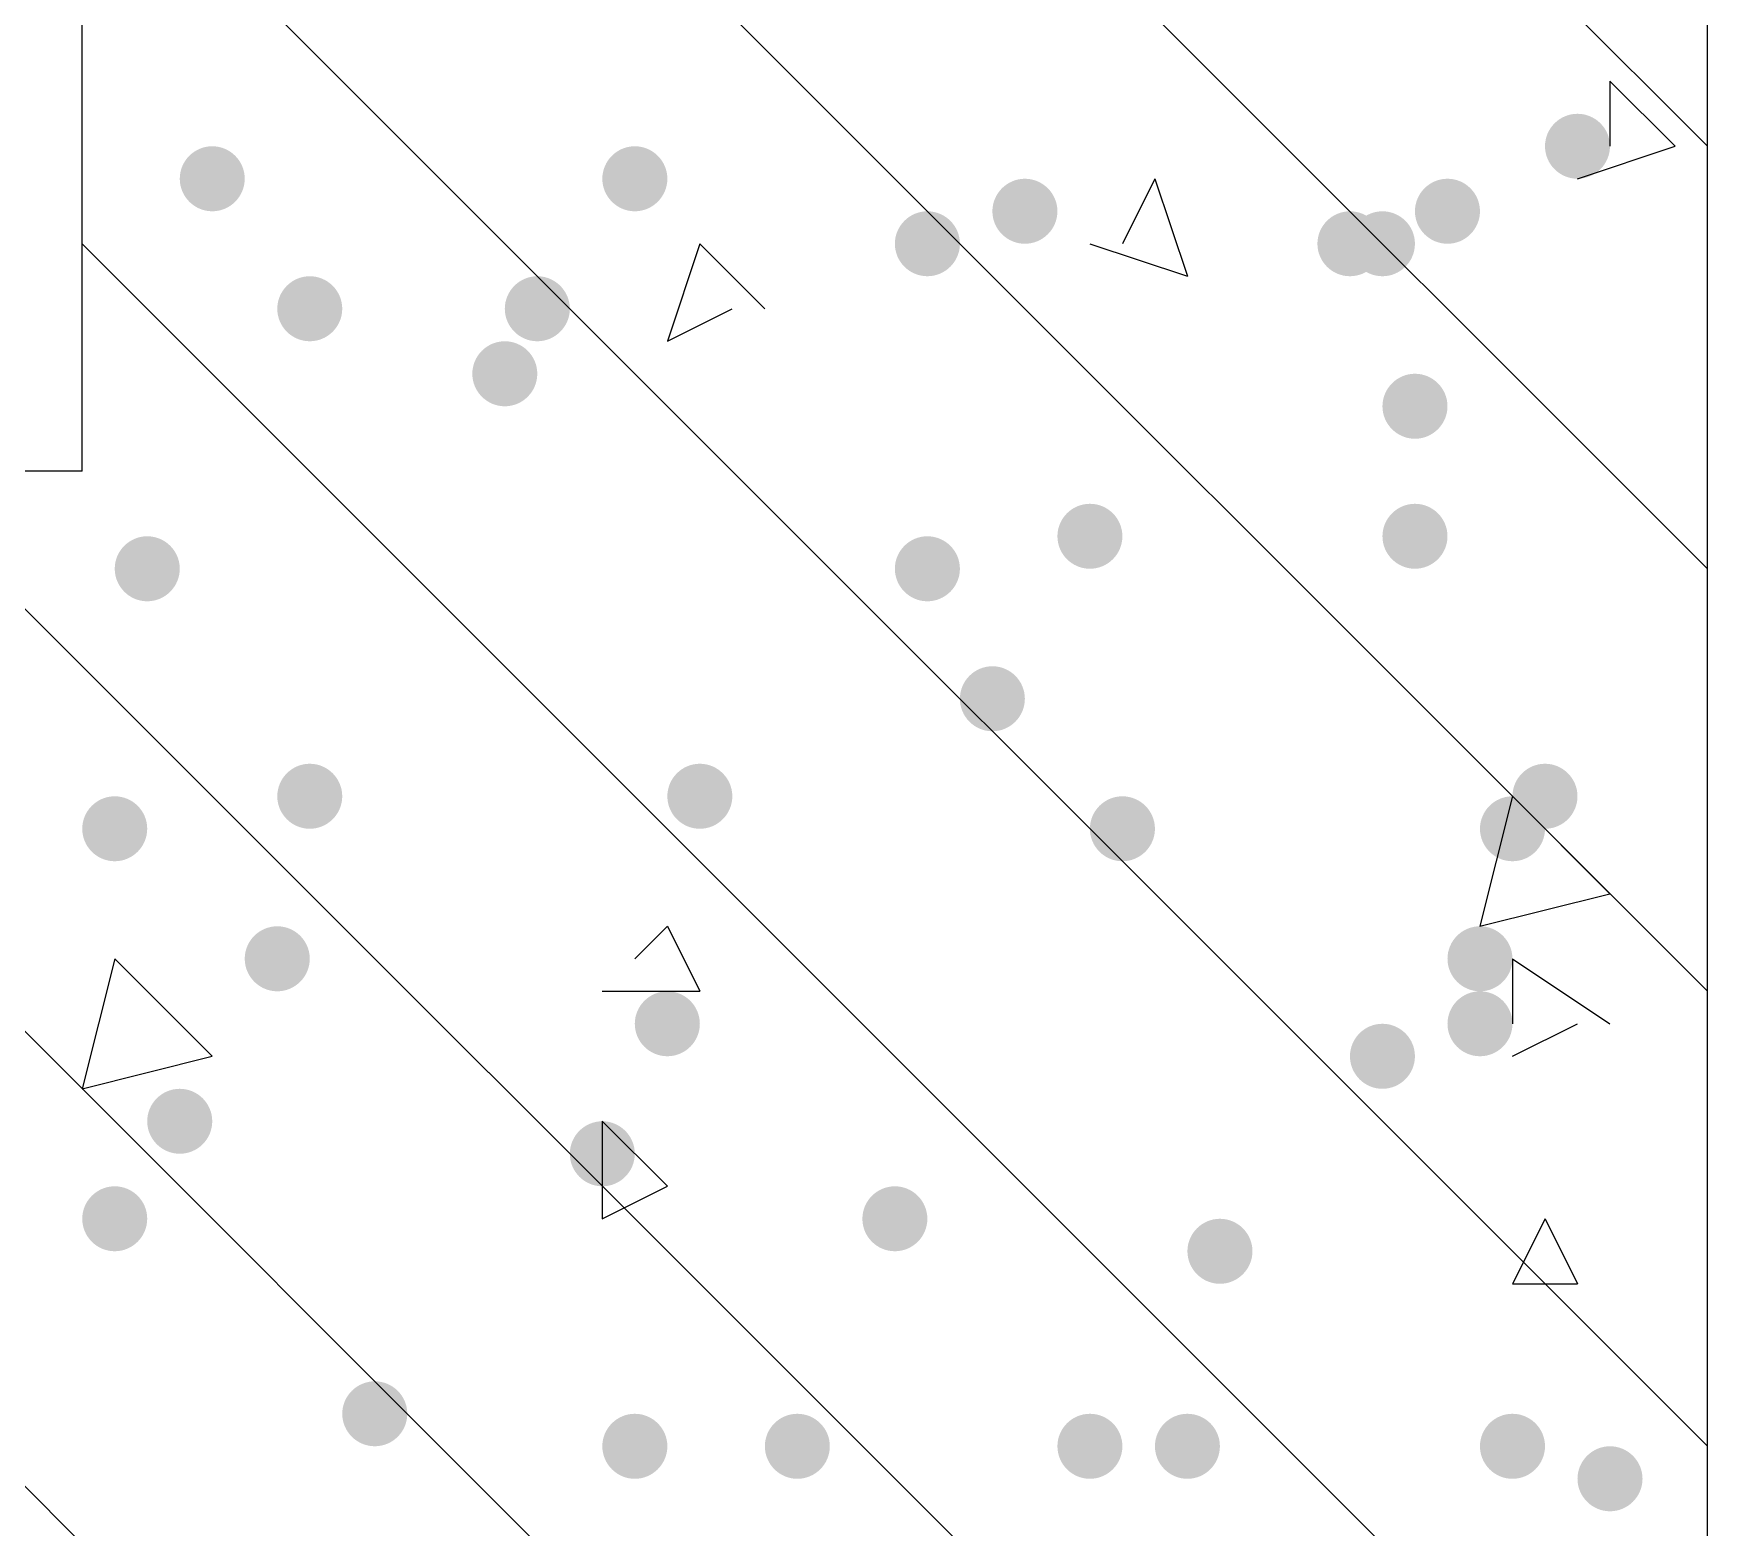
# Model space of a CAD drawing. Header units: inches. Extents: x 11 to 286, y 6 to 196.
# Drawn here: x 161.706 to 163.886, y 110.61 to 112.556 of the extents above; entities that cross this region are included whole.
import ezdxf

# ---------------------------------------------------------------- set-up
doc = ezdxf.new("R2010")
doc.units = ezdxf.units.IN
doc.header["$MEASUREMENT"] = 0
doc.layers.add('PDF_几何图形', color=7, linetype='Continuous')
doc.layers.add('PDF_实体填充', color=7, linetype='Continuous', true_color=0xffffff)

msp = doc.modelspace()

# ---------------------------------------------------------------- hatches: boundary and pattern name
at = {"layer": 'PDF_实体填充', "transparency": 33554559}
h = msp.add_hatch(color=7, dxfattribs=at)
edge = h.paths.add_edge_path(flags=0)
edge.add_spline(control_points=[(163.7594, 112.4091), (163.7594, 112.3858), (163.7404, 112.3668), (163.7171, 112.3668)], knot_values=[0, 0, 0, 0, 1, 1, 1, 1], degree=3, periodic=0)
edge.add_spline(control_points=[(163.7171, 112.3668), (163.6938, 112.3668), (163.6748, 112.3858), (163.6748, 112.4091)], knot_values=[0, 0, 0, 0, 1, 1, 1, 1], degree=3, periodic=0)
edge.add_line((163.6748, 112.4091), (163.6748, 112.4091))
edge.add_spline(control_points=[(163.6748, 112.4091), (163.6748, 112.4324), (163.6938, 112.4514), (163.7171, 112.4514)], knot_values=[0, 0, 0, 0, 1, 1, 1, 1], degree=3, periodic=0)
edge.add_spline(control_points=[(163.7171, 112.4514), (163.7404, 112.4514), (163.7594, 112.4324), (163.7594, 112.4091)], knot_values=[0, 0, 0, 0, 1, 1, 1, 1], degree=3, periodic=0)
edge.add_line((163.7594, 112.4091), (163.7594, 112.4091))
edge.add_line((163.7594, 112.4091), (163.7594, 112.4091))
h = msp.add_hatch(color=7, dxfattribs=at)
edge = h.paths.add_edge_path(flags=0)
edge.add_spline(control_points=[(161.9814, 112.3668), (161.9814, 112.3435), (161.9624, 112.3244), (161.9391, 112.3244)], knot_values=[0, 0, 0, 0, 1, 1, 1, 1], degree=3, periodic=0)
edge.add_spline(control_points=[(161.9391, 112.3244), (161.9158, 112.3244), (161.8968, 112.3435), (161.8968, 112.3668)], knot_values=[0, 0, 0, 0, 1, 1, 1, 1], degree=3, periodic=0)
edge.add_line((161.8968, 112.3668), (161.8968, 112.3668))
edge.add_spline(control_points=[(161.8968, 112.3668), (161.8968, 112.3901), (161.9158, 112.4091), (161.9391, 112.4091)], knot_values=[0, 0, 0, 0, 1, 1, 1, 1], degree=3, periodic=0)
edge.add_spline(control_points=[(161.9391, 112.4091), (161.9624, 112.4091), (161.9814, 112.3901), (161.9814, 112.3668)], knot_values=[0, 0, 0, 0, 1, 1, 1, 1], degree=3, periodic=0)
edge.add_line((161.9814, 112.3668), (161.9814, 112.3668))
edge.add_line((161.9814, 112.3668), (161.9814, 112.3668))
h = msp.add_hatch(color=7, dxfattribs=at)
edge = h.paths.add_edge_path(flags=0)
edge.add_spline(control_points=[(162.5318, 112.3668), (162.5318, 112.3435), (162.5127, 112.3244), (162.4894, 112.3244)], knot_values=[0, 0, 0, 0, 1, 1, 1, 1], degree=3, periodic=0)
edge.add_spline(control_points=[(162.4894, 112.3244), (162.4662, 112.3244), (162.4471, 112.3435), (162.4471, 112.3668)], knot_values=[0, 0, 0, 0, 1, 1, 1, 1], degree=3, periodic=0)
edge.add_line((162.4471, 112.3668), (162.4471, 112.3668))
edge.add_spline(control_points=[(162.4471, 112.3668), (162.4471, 112.3901), (162.4662, 112.4091), (162.4894, 112.4091)], knot_values=[0, 0, 0, 0, 1, 1, 1, 1], degree=3, periodic=0)
edge.add_spline(control_points=[(162.4894, 112.4091), (162.5127, 112.4091), (162.5318, 112.3901), (162.5318, 112.3668)], knot_values=[0, 0, 0, 0, 1, 1, 1, 1], degree=3, periodic=0)
edge.add_line((162.5318, 112.3668), (162.5318, 112.3668))
edge.add_line((162.5318, 112.3668), (162.5318, 112.3668))
h = msp.add_hatch(color=7, dxfattribs=at)
edge = h.paths.add_edge_path(flags=0)
edge.add_spline(control_points=[(163.0398, 112.3244), (163.0398, 112.3012), (163.0207, 112.2821), (162.9974, 112.2821)], knot_values=[0, 0, 0, 0, 1, 1, 1, 1], degree=3, periodic=0)
edge.add_spline(control_points=[(162.9974, 112.2821), (162.9742, 112.2821), (162.9551, 112.3012), (162.9551, 112.3244)], knot_values=[0, 0, 0, 0, 1, 1, 1, 1], degree=3, periodic=0)
edge.add_line((162.9551, 112.3244), (162.9551, 112.3244))
edge.add_spline(control_points=[(162.9551, 112.3244), (162.9551, 112.3477), (162.9742, 112.3668), (162.9974, 112.3668)], knot_values=[0, 0, 0, 0, 1, 1, 1, 1], degree=3, periodic=0)
edge.add_spline(control_points=[(162.9974, 112.3668), (163.0207, 112.3668), (163.0398, 112.3477), (163.0398, 112.3244)], knot_values=[0, 0, 0, 0, 1, 1, 1, 1], degree=3, periodic=0)
edge.add_line((163.0398, 112.3244), (163.0398, 112.3244))
edge.add_line((163.0398, 112.3244), (163.0398, 112.3244))
h = msp.add_hatch(color=7, dxfattribs=at)
edge = h.paths.add_edge_path(flags=0)
edge.add_spline(control_points=[(163.5901, 112.3244), (163.5901, 112.3012), (163.5711, 112.2821), (163.5478, 112.2821)], knot_values=[0, 0, 0, 0, 1, 1, 1, 1], degree=3, periodic=0)
edge.add_spline(control_points=[(163.5478, 112.2821), (163.5245, 112.2821), (163.5054, 112.3012), (163.5054, 112.3244)], knot_values=[0, 0, 0, 0, 1, 1, 1, 1], degree=3, periodic=0)
edge.add_line((163.5054, 112.3244), (163.5054, 112.3244))
edge.add_spline(control_points=[(163.5054, 112.3244), (163.5054, 112.3477), (163.5245, 112.3668), (163.5478, 112.3668)], knot_values=[0, 0, 0, 0, 1, 1, 1, 1], degree=3, periodic=0)
edge.add_spline(control_points=[(163.5478, 112.3668), (163.5711, 112.3668), (163.5901, 112.3477), (163.5901, 112.3244)], knot_values=[0, 0, 0, 0, 1, 1, 1, 1], degree=3, periodic=0)
edge.add_line((163.5901, 112.3244), (163.5901, 112.3244))
edge.add_line((163.5901, 112.3244), (163.5901, 112.3244))
h = msp.add_hatch(color=7, dxfattribs=at)
edge = h.paths.add_edge_path(flags=0)
edge.add_spline(control_points=[(162.9128, 112.2821), (162.9128, 112.2588), (162.8937, 112.2398), (162.8704, 112.2398)], knot_values=[0, 0, 0, 0, 1, 1, 1, 1], degree=3, periodic=0)
edge.add_spline(control_points=[(162.8704, 112.2398), (162.8472, 112.2398), (162.8281, 112.2588), (162.8281, 112.2821)], knot_values=[0, 0, 0, 0, 1, 1, 1, 1], degree=3, periodic=0)
edge.add_line((162.8281, 112.2821), (162.8281, 112.2821))
edge.add_spline(control_points=[(162.8281, 112.2821), (162.8281, 112.3054), (162.8472, 112.3244), (162.8704, 112.3244)], knot_values=[0, 0, 0, 0, 1, 1, 1, 1], degree=3, periodic=0)
edge.add_spline(control_points=[(162.8704, 112.3244), (162.8937, 112.3244), (162.9128, 112.3054), (162.9128, 112.2821)], knot_values=[0, 0, 0, 0, 1, 1, 1, 1], degree=3, periodic=0)
edge.add_line((162.9128, 112.2821), (162.9128, 112.2821))
edge.add_line((162.9128, 112.2821), (162.9128, 112.2821))
h = msp.add_hatch(color=7, dxfattribs=at)
edge = h.paths.add_edge_path(flags=0)
edge.add_spline(control_points=[(163.4631, 112.2821), (163.4631, 112.2588), (163.4441, 112.2398), (163.4208, 112.2398)], knot_values=[0, 0, 0, 0, 1, 1, 1, 1], degree=3, periodic=0)
edge.add_spline(control_points=[(163.4208, 112.2398), (163.3975, 112.2398), (163.3784, 112.2588), (163.3784, 112.2821)], knot_values=[0, 0, 0, 0, 1, 1, 1, 1], degree=3, periodic=0)
edge.add_line((163.3784, 112.2821), (163.3784, 112.2821))
edge.add_spline(control_points=[(163.3784, 112.2821), (163.3784, 112.3054), (163.3975, 112.3244), (163.4208, 112.3244)], knot_values=[0, 0, 0, 0, 1, 1, 1, 1], degree=3, periodic=0)
edge.add_spline(control_points=[(163.4208, 112.3244), (163.4441, 112.3244), (163.4631, 112.3054), (163.4631, 112.2821)], knot_values=[0, 0, 0, 0, 1, 1, 1, 1], degree=3, periodic=0)
edge.add_line((163.4631, 112.2821), (163.4631, 112.2821))
edge.add_line((163.4631, 112.2821), (163.4631, 112.2821))
h = msp.add_hatch(color=7, dxfattribs=at)
edge = h.paths.add_edge_path(flags=0)
edge.add_spline(control_points=[(163.5054, 112.2821), (163.5054, 112.2588), (163.4864, 112.2398), (163.4631, 112.2398)], knot_values=[0, 0, 0, 0, 1, 1, 1, 1], degree=3, periodic=0)
edge.add_spline(control_points=[(163.4631, 112.2398), (163.4398, 112.2398), (163.4208, 112.2588), (163.4208, 112.2821)], knot_values=[0, 0, 0, 0, 1, 1, 1, 1], degree=3, periodic=0)
edge.add_line((163.4208, 112.2821), (163.4208, 112.2821))
edge.add_spline(control_points=[(163.4208, 112.2821), (163.4208, 112.3054), (163.4398, 112.3244), (163.4631, 112.3244)], knot_values=[0, 0, 0, 0, 1, 1, 1, 1], degree=3, periodic=0)
edge.add_spline(control_points=[(163.4631, 112.3244), (163.4864, 112.3244), (163.5054, 112.3054), (163.5054, 112.2821)], knot_values=[0, 0, 0, 0, 1, 1, 1, 1], degree=3, periodic=0)
edge.add_line((163.5054, 112.2821), (163.5054, 112.2821))
edge.add_line((163.5054, 112.2821), (163.5054, 112.2821))
h = msp.add_hatch(color=7, dxfattribs=at)
edge = h.paths.add_edge_path(flags=0)
edge.add_spline(control_points=[(162.1084, 112.1974), (162.1084, 112.1742), (162.0894, 112.1551), (162.0661, 112.1551)], knot_values=[0, 0, 0, 0, 1, 1, 1, 1], degree=3, periodic=0)
edge.add_spline(control_points=[(162.0661, 112.1551), (162.0428, 112.1551), (162.0238, 112.1742), (162.0238, 112.1974)], knot_values=[0, 0, 0, 0, 1, 1, 1, 1], degree=3, periodic=0)
edge.add_line((162.0238, 112.1974), (162.0238, 112.1974))
edge.add_spline(control_points=[(162.0238, 112.1974), (162.0238, 112.2207), (162.0428, 112.2398), (162.0661, 112.2398)], knot_values=[0, 0, 0, 0, 1, 1, 1, 1], degree=3, periodic=0)
edge.add_spline(control_points=[(162.0661, 112.2398), (162.0894, 112.2398), (162.1084, 112.2207), (162.1084, 112.1974)], knot_values=[0, 0, 0, 0, 1, 1, 1, 1], degree=3, periodic=0)
edge.add_line((162.1084, 112.1974), (162.1084, 112.1974))
edge.add_line((162.1084, 112.1974), (162.1084, 112.1974))
h = msp.add_hatch(color=7, dxfattribs=at)
edge = h.paths.add_edge_path(flags=0)
edge.add_spline(control_points=[(162.4048, 112.1974), (162.4048, 112.1742), (162.3857, 112.1551), (162.3624, 112.1551)], knot_values=[0, 0, 0, 0, 1, 1, 1, 1], degree=3, periodic=0)
edge.add_spline(control_points=[(162.3624, 112.1551), (162.3392, 112.1551), (162.3201, 112.1742), (162.3201, 112.1974)], knot_values=[0, 0, 0, 0, 1, 1, 1, 1], degree=3, periodic=0)
edge.add_line((162.3201, 112.1974), (162.3201, 112.1974))
edge.add_spline(control_points=[(162.3201, 112.1974), (162.3201, 112.2207), (162.3392, 112.2398), (162.3624, 112.2398)], knot_values=[0, 0, 0, 0, 1, 1, 1, 1], degree=3, periodic=0)
edge.add_spline(control_points=[(162.3624, 112.2398), (162.3857, 112.2398), (162.4048, 112.2207), (162.4048, 112.1974)], knot_values=[0, 0, 0, 0, 1, 1, 1, 1], degree=3, periodic=0)
edge.add_line((162.4048, 112.1974), (162.4048, 112.1974))
edge.add_line((162.4048, 112.1974), (162.4048, 112.1974))
h = msp.add_hatch(color=7, dxfattribs=at)
edge = h.paths.add_edge_path(flags=0)
edge.add_spline(control_points=[(162.3624, 112.1128), (162.3624, 112.0895), (162.3434, 112.0704), (162.3201, 112.0704)], knot_values=[0, 0, 0, 0, 1, 1, 1, 1], degree=3, periodic=0)
edge.add_spline(control_points=[(162.3201, 112.0704), (162.2968, 112.0704), (162.2778, 112.0895), (162.2778, 112.1128)], knot_values=[0, 0, 0, 0, 1, 1, 1, 1], degree=3, periodic=0)
edge.add_line((162.2778, 112.1128), (162.2778, 112.1128))
edge.add_spline(control_points=[(162.2778, 112.1128), (162.2778, 112.1361), (162.2968, 112.1551), (162.3201, 112.1551)], knot_values=[0, 0, 0, 0, 1, 1, 1, 1], degree=3, periodic=0)
edge.add_spline(control_points=[(162.3201, 112.1551), (162.3434, 112.1551), (162.3624, 112.1361), (162.3624, 112.1128)], knot_values=[0, 0, 0, 0, 1, 1, 1, 1], degree=3, periodic=0)
edge.add_line((162.3624, 112.1128), (162.3624, 112.1128))
edge.add_line((162.3624, 112.1128), (162.3624, 112.1128))
h = msp.add_hatch(color=7, dxfattribs=at)
edge = h.paths.add_edge_path(flags=0)
edge.add_spline(control_points=[(163.5478, 112.0704), (163.5478, 112.0472), (163.5287, 112.0281), (163.5054, 112.0281)], knot_values=[0, 0, 0, 0, 1, 1, 1, 1], degree=3, periodic=0)
edge.add_spline(control_points=[(163.5054, 112.0281), (163.4822, 112.0281), (163.4631, 112.0472), (163.4631, 112.0704)], knot_values=[0, 0, 0, 0, 1, 1, 1, 1], degree=3, periodic=0)
edge.add_line((163.4631, 112.0704), (163.4631, 112.0704))
edge.add_spline(control_points=[(163.4631, 112.0704), (163.4631, 112.0937), (163.4822, 112.1128), (163.5054, 112.1128)], knot_values=[0, 0, 0, 0, 1, 1, 1, 1], degree=3, periodic=0)
edge.add_spline(control_points=[(163.5054, 112.1128), (163.5287, 112.1128), (163.5478, 112.0937), (163.5478, 112.0704)], knot_values=[0, 0, 0, 0, 1, 1, 1, 1], degree=3, periodic=0)
edge.add_line((163.5478, 112.0704), (163.5478, 112.0704))
edge.add_line((163.5478, 112.0704), (163.5478, 112.0704))
h = msp.add_hatch(color=7, dxfattribs=at)
edge = h.paths.add_edge_path(flags=0)
edge.add_spline(control_points=[(163.1244, 111.9011), (163.1244, 111.8778), (163.1054, 111.8588), (163.0821, 111.8588)], knot_values=[0, 0, 0, 0, 1, 1, 1, 1], degree=3, periodic=0)
edge.add_spline(control_points=[(163.0821, 111.8588), (163.0588, 111.8588), (163.0398, 111.8778), (163.0398, 111.9011)], knot_values=[0, 0, 0, 0, 1, 1, 1, 1], degree=3, periodic=0)
edge.add_line((163.0398, 111.9011), (163.0398, 111.9011))
edge.add_spline(control_points=[(163.0398, 111.9011), (163.0398, 111.9244), (163.0588, 111.9434), (163.0821, 111.9434)], knot_values=[0, 0, 0, 0, 1, 1, 1, 1], degree=3, periodic=0)
edge.add_spline(control_points=[(163.0821, 111.9434), (163.1054, 111.9434), (163.1244, 111.9244), (163.1244, 111.9011)], knot_values=[0, 0, 0, 0, 1, 1, 1, 1], degree=3, periodic=0)
edge.add_line((163.1244, 111.9011), (163.1244, 111.9011))
edge.add_line((163.1244, 111.9011), (163.1244, 111.9011))
h = msp.add_hatch(color=7, dxfattribs=at)
edge = h.paths.add_edge_path(flags=0)
edge.add_spline(control_points=[(163.5478, 111.9011), (163.5478, 111.8778), (163.5287, 111.8588), (163.5054, 111.8588)], knot_values=[0, 0, 0, 0, 1, 1, 1, 1], degree=3, periodic=0)
edge.add_spline(control_points=[(163.5054, 111.8588), (163.4822, 111.8588), (163.4631, 111.8778), (163.4631, 111.9011)], knot_values=[0, 0, 0, 0, 1, 1, 1, 1], degree=3, periodic=0)
edge.add_line((163.4631, 111.9011), (163.4631, 111.9011))
edge.add_spline(control_points=[(163.4631, 111.9011), (163.4631, 111.9244), (163.4822, 111.9434), (163.5054, 111.9434)], knot_values=[0, 0, 0, 0, 1, 1, 1, 1], degree=3, periodic=0)
edge.add_spline(control_points=[(163.5054, 111.9434), (163.5287, 111.9434), (163.5478, 111.9244), (163.5478, 111.9011)], knot_values=[0, 0, 0, 0, 1, 1, 1, 1], degree=3, periodic=0)
edge.add_line((163.5478, 111.9011), (163.5478, 111.9011))
edge.add_line((163.5478, 111.9011), (163.5478, 111.9011))
h = msp.add_hatch(color=7, dxfattribs=at)
edge = h.paths.add_edge_path(flags=0)
edge.add_spline(control_points=[(161.8968, 111.8588), (161.8968, 111.8355), (161.8777, 111.8164), (161.8544, 111.8164)], knot_values=[0, 0, 0, 0, 1, 1, 1, 1], degree=3, periodic=0)
edge.add_spline(control_points=[(161.8544, 111.8164), (161.8312, 111.8164), (161.8121, 111.8355), (161.8121, 111.8588)], knot_values=[0, 0, 0, 0, 1, 1, 1, 1], degree=3, periodic=0)
edge.add_line((161.8121, 111.8588), (161.8121, 111.8588))
edge.add_spline(control_points=[(161.8121, 111.8588), (161.8121, 111.8821), (161.8312, 111.9011), (161.8544, 111.9011)], knot_values=[0, 0, 0, 0, 1, 1, 1, 1], degree=3, periodic=0)
edge.add_spline(control_points=[(161.8544, 111.9011), (161.8777, 111.9011), (161.8968, 111.8821), (161.8968, 111.8588)], knot_values=[0, 0, 0, 0, 1, 1, 1, 1], degree=3, periodic=0)
edge.add_line((161.8968, 111.8588), (161.8968, 111.8588))
edge.add_line((161.8968, 111.8588), (161.8968, 111.8588))
h = msp.add_hatch(color=7, dxfattribs=at)
edge = h.paths.add_edge_path(flags=0)
edge.add_spline(control_points=[(162.9128, 111.8588), (162.9128, 111.8355), (162.8937, 111.8164), (162.8704, 111.8164)], knot_values=[0, 0, 0, 0, 1, 1, 1, 1], degree=3, periodic=0)
edge.add_spline(control_points=[(162.8704, 111.8164), (162.8472, 111.8164), (162.8281, 111.8355), (162.8281, 111.8588)], knot_values=[0, 0, 0, 0, 1, 1, 1, 1], degree=3, periodic=0)
edge.add_line((162.8281, 111.8588), (162.8281, 111.8588))
edge.add_spline(control_points=[(162.8281, 111.8588), (162.8281, 111.8821), (162.8472, 111.9011), (162.8704, 111.9011)], knot_values=[0, 0, 0, 0, 1, 1, 1, 1], degree=3, periodic=0)
edge.add_spline(control_points=[(162.8704, 111.9011), (162.8937, 111.9011), (162.9128, 111.8821), (162.9128, 111.8588)], knot_values=[0, 0, 0, 0, 1, 1, 1, 1], degree=3, periodic=0)
edge.add_line((162.9128, 111.8588), (162.9128, 111.8588))
edge.add_line((162.9128, 111.8588), (162.9128, 111.8588))
h = msp.add_hatch(color=7, dxfattribs=at)
edge = h.paths.add_edge_path(flags=0)
edge.add_spline(control_points=[(162.9974, 111.6894), (162.9974, 111.6662), (162.9784, 111.6471), (162.9551, 111.6471)], knot_values=[0, 0, 0, 0, 1, 1, 1, 1], degree=3, periodic=0)
edge.add_spline(control_points=[(162.9551, 111.6471), (162.9318, 111.6471), (162.9128, 111.6662), (162.9128, 111.6894)], knot_values=[0, 0, 0, 0, 1, 1, 1, 1], degree=3, periodic=0)
edge.add_line((162.9128, 111.6894), (162.9128, 111.6894))
edge.add_spline(control_points=[(162.9128, 111.6894), (162.9128, 111.7127), (162.9318, 111.7318), (162.9551, 111.7318)], knot_values=[0, 0, 0, 0, 1, 1, 1, 1], degree=3, periodic=0)
edge.add_spline(control_points=[(162.9551, 111.7318), (162.9784, 111.7318), (162.9974, 111.7127), (162.9974, 111.6894)], knot_values=[0, 0, 0, 0, 1, 1, 1, 1], degree=3, periodic=0)
edge.add_line((162.9974, 111.6894), (162.9974, 111.6894))
edge.add_line((162.9974, 111.6894), (162.9974, 111.6894))
h = msp.add_hatch(color=7, dxfattribs=at)
edge = h.paths.add_edge_path(flags=0)
edge.add_spline(control_points=[(162.1084, 111.5624), (162.1084, 111.5392), (162.0894, 111.5201), (162.0661, 111.5201)], knot_values=[0, 0, 0, 0, 1, 1, 1, 1], degree=3, periodic=0)
edge.add_spline(control_points=[(162.0661, 111.5201), (162.0428, 111.5201), (162.0238, 111.5392), (162.0238, 111.5624)], knot_values=[0, 0, 0, 0, 1, 1, 1, 1], degree=3, periodic=0)
edge.add_line((162.0238, 111.5624), (162.0238, 111.5624))
edge.add_spline(control_points=[(162.0238, 111.5624), (162.0238, 111.5857), (162.0428, 111.6048), (162.0661, 111.6048)], knot_values=[0, 0, 0, 0, 1, 1, 1, 1], degree=3, periodic=0)
edge.add_spline(control_points=[(162.0661, 111.6048), (162.0894, 111.6048), (162.1084, 111.5857), (162.1084, 111.5624)], knot_values=[0, 0, 0, 0, 1, 1, 1, 1], degree=3, periodic=0)
edge.add_line((162.1084, 111.5624), (162.1084, 111.5624))
edge.add_line((162.1084, 111.5624), (162.1084, 111.5624))
h = msp.add_hatch(color=7, dxfattribs=at)
edge = h.paths.add_edge_path(flags=0)
edge.add_spline(control_points=[(162.6164, 111.5624), (162.6164, 111.5392), (162.5974, 111.5201), (162.5741, 111.5201)], knot_values=[0, 0, 0, 0, 1, 1, 1, 1], degree=3, periodic=0)
edge.add_spline(control_points=[(162.5741, 111.5201), (162.5508, 111.5201), (162.5318, 111.5392), (162.5318, 111.5624)], knot_values=[0, 0, 0, 0, 1, 1, 1, 1], degree=3, periodic=0)
edge.add_line((162.5318, 111.5624), (162.5318, 111.5624))
edge.add_spline(control_points=[(162.5318, 111.5624), (162.5318, 111.5857), (162.5508, 111.6048), (162.5741, 111.6048)], knot_values=[0, 0, 0, 0, 1, 1, 1, 1], degree=3, periodic=0)
edge.add_spline(control_points=[(162.5741, 111.6048), (162.5974, 111.6048), (162.6164, 111.5857), (162.6164, 111.5624)], knot_values=[0, 0, 0, 0, 1, 1, 1, 1], degree=3, periodic=0)
edge.add_line((162.6164, 111.5624), (162.6164, 111.5624))
edge.add_line((162.6164, 111.5624), (162.6164, 111.5624))
h = msp.add_hatch(color=7, dxfattribs=at)
edge = h.paths.add_edge_path(flags=0)
edge.add_spline(control_points=[(163.7171, 111.5624), (163.7171, 111.5392), (163.6981, 111.5201), (163.6748, 111.5201)], knot_values=[0, 0, 0, 0, 1, 1, 1, 1], degree=3, periodic=0)
edge.add_spline(control_points=[(163.6748, 111.5201), (163.6515, 111.5201), (163.6324, 111.5392), (163.6324, 111.5624)], knot_values=[0, 0, 0, 0, 1, 1, 1, 1], degree=3, periodic=0)
edge.add_line((163.6324, 111.5624), (163.6324, 111.5624))
edge.add_spline(control_points=[(163.6324, 111.5624), (163.6324, 111.5857), (163.6515, 111.6048), (163.6748, 111.6048)], knot_values=[0, 0, 0, 0, 1, 1, 1, 1], degree=3, periodic=0)
edge.add_spline(control_points=[(163.6748, 111.6048), (163.6981, 111.6048), (163.7171, 111.5857), (163.7171, 111.5624)], knot_values=[0, 0, 0, 0, 1, 1, 1, 1], degree=3, periodic=0)
edge.add_line((163.7171, 111.5624), (163.7171, 111.5624))
edge.add_line((163.7171, 111.5624), (163.7171, 111.5624))
h = msp.add_hatch(color=7, dxfattribs=at)
edge = h.paths.add_edge_path(flags=0)
edge.add_spline(control_points=[(161.8544, 111.5201), (161.8544, 111.4968), (161.8354, 111.4778), (161.8121, 111.4778)], knot_values=[0, 0, 0, 0, 1, 1, 1, 1], degree=3, periodic=0)
edge.add_spline(control_points=[(161.8121, 111.4778), (161.7888, 111.4778), (161.7698, 111.4968), (161.7698, 111.5201)], knot_values=[0, 0, 0, 0, 1, 1, 1, 1], degree=3, periodic=0)
edge.add_line((161.7698, 111.5201), (161.7698, 111.5201))
edge.add_spline(control_points=[(161.7698, 111.5201), (161.7698, 111.5434), (161.7888, 111.5624), (161.8121, 111.5624)], knot_values=[0, 0, 0, 0, 1, 1, 1, 1], degree=3, periodic=0)
edge.add_spline(control_points=[(161.8121, 111.5624), (161.8354, 111.5624), (161.8544, 111.5434), (161.8544, 111.5201)], knot_values=[0, 0, 0, 0, 1, 1, 1, 1], degree=3, periodic=0)
edge.add_line((161.8544, 111.5201), (161.8544, 111.5201))
edge.add_line((161.8544, 111.5201), (161.8544, 111.5201))
h = msp.add_hatch(color=7, dxfattribs=at)
edge = h.paths.add_edge_path(flags=0)
edge.add_spline(control_points=[(163.1668, 111.5201), (163.1668, 111.4968), (163.1477, 111.4778), (163.1244, 111.4778)], knot_values=[0, 0, 0, 0, 1, 1, 1, 1], degree=3, periodic=0)
edge.add_spline(control_points=[(163.1244, 111.4778), (163.1012, 111.4778), (163.0821, 111.4968), (163.0821, 111.5201)], knot_values=[0, 0, 0, 0, 1, 1, 1, 1], degree=3, periodic=0)
edge.add_line((163.0821, 111.5201), (163.0821, 111.5201))
edge.add_spline(control_points=[(163.0821, 111.5201), (163.0821, 111.5434), (163.1012, 111.5624), (163.1244, 111.5624)], knot_values=[0, 0, 0, 0, 1, 1, 1, 1], degree=3, periodic=0)
edge.add_spline(control_points=[(163.1244, 111.5624), (163.1477, 111.5624), (163.1668, 111.5434), (163.1668, 111.5201)], knot_values=[0, 0, 0, 0, 1, 1, 1, 1], degree=3, periodic=0)
edge.add_line((163.1668, 111.5201), (163.1668, 111.5201))
edge.add_line((163.1668, 111.5201), (163.1668, 111.5201))
h = msp.add_hatch(color=7, dxfattribs=at)
edge = h.paths.add_edge_path(flags=0)
edge.add_spline(control_points=[(163.6748, 111.5201), (163.6748, 111.4968), (163.6557, 111.4778), (163.6324, 111.4778)], knot_values=[0, 0, 0, 0, 1, 1, 1, 1], degree=3, periodic=0)
edge.add_spline(control_points=[(163.6324, 111.4778), (163.6092, 111.4778), (163.5901, 111.4968), (163.5901, 111.5201)], knot_values=[0, 0, 0, 0, 1, 1, 1, 1], degree=3, periodic=0)
edge.add_line((163.5901, 111.5201), (163.5901, 111.5201))
edge.add_spline(control_points=[(163.5901, 111.5201), (163.5901, 111.5434), (163.6092, 111.5624), (163.6324, 111.5624)], knot_values=[0, 0, 0, 0, 1, 1, 1, 1], degree=3, periodic=0)
edge.add_spline(control_points=[(163.6324, 111.5624), (163.6557, 111.5624), (163.6748, 111.5434), (163.6748, 111.5201)], knot_values=[0, 0, 0, 0, 1, 1, 1, 1], degree=3, periodic=0)
edge.add_line((163.6748, 111.5201), (163.6748, 111.5201))
edge.add_line((163.6748, 111.5201), (163.6748, 111.5201))
h = msp.add_hatch(color=7, dxfattribs=at)
edge = h.paths.add_edge_path(flags=0)
edge.add_spline(control_points=[(162.0661, 111.3508), (162.0661, 111.3275), (162.0471, 111.3084), (162.0238, 111.3084)], knot_values=[0, 0, 0, 0, 1, 1, 1, 1], degree=3, periodic=0)
edge.add_spline(control_points=[(162.0238, 111.3084), (162.0005, 111.3084), (161.9814, 111.3275), (161.9814, 111.3508)], knot_values=[0, 0, 0, 0, 1, 1, 1, 1], degree=3, periodic=0)
edge.add_line((161.9814, 111.3508), (161.9814, 111.3508))
edge.add_spline(control_points=[(161.9814, 111.3508), (161.9814, 111.3741), (162.0005, 111.3931), (162.0238, 111.3931)], knot_values=[0, 0, 0, 0, 1, 1, 1, 1], degree=3, periodic=0)
edge.add_spline(control_points=[(162.0238, 111.3931), (162.0471, 111.3931), (162.0661, 111.3741), (162.0661, 111.3508)], knot_values=[0, 0, 0, 0, 1, 1, 1, 1], degree=3, periodic=0)
edge.add_line((162.0661, 111.3508), (162.0661, 111.3508))
edge.add_line((162.0661, 111.3508), (162.0661, 111.3508))
h = msp.add_hatch(color=7, dxfattribs=at)
edge = h.paths.add_edge_path(flags=0)
edge.add_spline(control_points=[(163.6324, 111.3508), (163.6324, 111.3275), (163.6134, 111.3084), (163.5901, 111.3084)], knot_values=[0, 0, 0, 0, 1, 1, 1, 1], degree=3, periodic=0)
edge.add_spline(control_points=[(163.5901, 111.3084), (163.5668, 111.3084), (163.5478, 111.3275), (163.5478, 111.3508)], knot_values=[0, 0, 0, 0, 1, 1, 1, 1], degree=3, periodic=0)
edge.add_line((163.5478, 111.3508), (163.5478, 111.3508))
edge.add_spline(control_points=[(163.5478, 111.3508), (163.5478, 111.3741), (163.5668, 111.3931), (163.5901, 111.3931)], knot_values=[0, 0, 0, 0, 1, 1, 1, 1], degree=3, periodic=0)
edge.add_spline(control_points=[(163.5901, 111.3931), (163.6134, 111.3931), (163.6324, 111.3741), (163.6324, 111.3508)], knot_values=[0, 0, 0, 0, 1, 1, 1, 1], degree=3, periodic=0)
edge.add_line((163.6324, 111.3508), (163.6324, 111.3508))
edge.add_line((163.6324, 111.3508), (163.6324, 111.3508))
h = msp.add_hatch(color=7, dxfattribs=at)
edge = h.paths.add_edge_path(flags=0)
edge.add_spline(control_points=[(162.5741, 111.2661), (162.5741, 111.2428), (162.5551, 111.2238), (162.5318, 111.2238)], knot_values=[0, 0, 0, 0, 1, 1, 1, 1], degree=3, periodic=0)
edge.add_spline(control_points=[(162.5318, 111.2238), (162.5085, 111.2238), (162.4894, 111.2428), (162.4894, 111.2661)], knot_values=[0, 0, 0, 0, 1, 1, 1, 1], degree=3, periodic=0)
edge.add_line((162.4894, 111.2661), (162.4894, 111.2661))
edge.add_spline(control_points=[(162.4894, 111.2661), (162.4894, 111.2894), (162.5085, 111.3084), (162.5318, 111.3084)], knot_values=[0, 0, 0, 0, 1, 1, 1, 1], degree=3, periodic=0)
edge.add_spline(control_points=[(162.5318, 111.3084), (162.5551, 111.3084), (162.5741, 111.2894), (162.5741, 111.2661)], knot_values=[0, 0, 0, 0, 1, 1, 1, 1], degree=3, periodic=0)
edge.add_line((162.5741, 111.2661), (162.5741, 111.2661))
edge.add_line((162.5741, 111.2661), (162.5741, 111.2661))
h = msp.add_hatch(color=7, dxfattribs=at)
edge = h.paths.add_edge_path(flags=0)
edge.add_spline(control_points=[(163.6324, 111.2661), (163.6324, 111.2428), (163.6134, 111.2238), (163.5901, 111.2238)], knot_values=[0, 0, 0, 0, 1, 1, 1, 1], degree=3, periodic=0)
edge.add_spline(control_points=[(163.5901, 111.2238), (163.5668, 111.2238), (163.5478, 111.2428), (163.5478, 111.2661)], knot_values=[0, 0, 0, 0, 1, 1, 1, 1], degree=3, periodic=0)
edge.add_line((163.5478, 111.2661), (163.5478, 111.2661))
edge.add_spline(control_points=[(163.5478, 111.2661), (163.5478, 111.2894), (163.5668, 111.3084), (163.5901, 111.3084)], knot_values=[0, 0, 0, 0, 1, 1, 1, 1], degree=3, periodic=0)
edge.add_spline(control_points=[(163.5901, 111.3084), (163.6134, 111.3084), (163.6324, 111.2894), (163.6324, 111.2661)], knot_values=[0, 0, 0, 0, 1, 1, 1, 1], degree=3, periodic=0)
edge.add_line((163.6324, 111.2661), (163.6324, 111.2661))
edge.add_line((163.6324, 111.2661), (163.6324, 111.2661))
h = msp.add_hatch(color=7, dxfattribs=at)
edge = h.paths.add_edge_path(flags=0)
edge.add_spline(control_points=[(163.5054, 111.2238), (163.5054, 111.2005), (163.4864, 111.1814), (163.4631, 111.1814)], knot_values=[0, 0, 0, 0, 1, 1, 1, 1], degree=3, periodic=0)
edge.add_spline(control_points=[(163.4631, 111.1814), (163.4398, 111.1814), (163.4208, 111.2005), (163.4208, 111.2238)], knot_values=[0, 0, 0, 0, 1, 1, 1, 1], degree=3, periodic=0)
edge.add_line((163.4208, 111.2238), (163.4208, 111.2238))
edge.add_spline(control_points=[(163.4208, 111.2238), (163.4208, 111.2471), (163.4398, 111.2661), (163.4631, 111.2661)], knot_values=[0, 0, 0, 0, 1, 1, 1, 1], degree=3, periodic=0)
edge.add_spline(control_points=[(163.4631, 111.2661), (163.4864, 111.2661), (163.5054, 111.2471), (163.5054, 111.2238)], knot_values=[0, 0, 0, 0, 1, 1, 1, 1], degree=3, periodic=0)
edge.add_line((163.5054, 111.2238), (163.5054, 111.2238))
edge.add_line((163.5054, 111.2238), (163.5054, 111.2238))
h = msp.add_hatch(color=7, dxfattribs=at)
edge = h.paths.add_edge_path(flags=0)
edge.add_spline(control_points=[(161.9391, 111.1391), (161.9391, 111.1158), (161.9201, 111.0968), (161.8968, 111.0968)], knot_values=[0, 0, 0, 0, 1, 1, 1, 1], degree=3, periodic=0)
edge.add_spline(control_points=[(161.8968, 111.0968), (161.8735, 111.0968), (161.8544, 111.1158), (161.8544, 111.1391)], knot_values=[0, 0, 0, 0, 1, 1, 1, 1], degree=3, periodic=0)
edge.add_line((161.8544, 111.1391), (161.8544, 111.1391))
edge.add_spline(control_points=[(161.8544, 111.1391), (161.8544, 111.1624), (161.8735, 111.1814), (161.8968, 111.1814)], knot_values=[0, 0, 0, 0, 1, 1, 1, 1], degree=3, periodic=0)
edge.add_spline(control_points=[(161.8968, 111.1814), (161.9201, 111.1814), (161.9391, 111.1624), (161.9391, 111.1391)], knot_values=[0, 0, 0, 0, 1, 1, 1, 1], degree=3, periodic=0)
edge.add_line((161.9391, 111.1391), (161.9391, 111.1391))
edge.add_line((161.9391, 111.1391), (161.9391, 111.1391))
h = msp.add_hatch(color=7, dxfattribs=at)
edge = h.paths.add_edge_path(flags=0)
edge.add_spline(control_points=[(162.4894, 111.0968), (162.4894, 111.0735), (162.4704, 111.0544), (162.4471, 111.0544)], knot_values=[0, 0, 0, 0, 1, 1, 1, 1], degree=3, periodic=0)
edge.add_spline(control_points=[(162.4471, 111.0544), (162.4238, 111.0544), (162.4048, 111.0735), (162.4048, 111.0968)], knot_values=[0, 0, 0, 0, 1, 1, 1, 1], degree=3, periodic=0)
edge.add_line((162.4048, 111.0968), (162.4048, 111.0968))
edge.add_spline(control_points=[(162.4048, 111.0968), (162.4048, 111.1201), (162.4238, 111.1391), (162.4471, 111.1391)], knot_values=[0, 0, 0, 0, 1, 1, 1, 1], degree=3, periodic=0)
edge.add_spline(control_points=[(162.4471, 111.1391), (162.4704, 111.1391), (162.4894, 111.1201), (162.4894, 111.0968)], knot_values=[0, 0, 0, 0, 1, 1, 1, 1], degree=3, periodic=0)
edge.add_line((162.4894, 111.0968), (162.4894, 111.0968))
edge.add_line((162.4894, 111.0968), (162.4894, 111.0968))
h = msp.add_hatch(color=7, dxfattribs=at)
edge = h.paths.add_edge_path(flags=0)
edge.add_spline(control_points=[(161.8544, 111.0121), (161.8544, 110.9888), (161.8354, 110.9698), (161.8121, 110.9698)], knot_values=[0, 0, 0, 0, 1, 1, 1, 1], degree=3, periodic=0)
edge.add_spline(control_points=[(161.8121, 110.9698), (161.7888, 110.9698), (161.7698, 110.9888), (161.7698, 111.0121)], knot_values=[0, 0, 0, 0, 1, 1, 1, 1], degree=3, periodic=0)
edge.add_line((161.7698, 111.0121), (161.7698, 111.0121))
edge.add_spline(control_points=[(161.7698, 111.0121), (161.7698, 111.0354), (161.7888, 111.0544), (161.8121, 111.0544)], knot_values=[0, 0, 0, 0, 1, 1, 1, 1], degree=3, periodic=0)
edge.add_spline(control_points=[(161.8121, 111.0544), (161.8354, 111.0544), (161.8544, 111.0354), (161.8544, 111.0121)], knot_values=[0, 0, 0, 0, 1, 1, 1, 1], degree=3, periodic=0)
edge.add_line((161.8544, 111.0121), (161.8544, 111.0121))
edge.add_line((161.8544, 111.0121), (161.8544, 111.0121))
h = msp.add_hatch(color=7, dxfattribs=at)
edge = h.paths.add_edge_path(flags=0)
edge.add_spline(control_points=[(162.8704, 111.0121), (162.8704, 110.9888), (162.8514, 110.9698), (162.8281, 110.9698)], knot_values=[0, 0, 0, 0, 1, 1, 1, 1], degree=3, periodic=0)
edge.add_spline(control_points=[(162.8281, 110.9698), (162.8048, 110.9698), (162.7858, 110.9888), (162.7858, 111.0121)], knot_values=[0, 0, 0, 0, 1, 1, 1, 1], degree=3, periodic=0)
edge.add_line((162.7858, 111.0121), (162.7858, 111.0121))
edge.add_spline(control_points=[(162.7858, 111.0121), (162.7858, 111.0354), (162.8048, 111.0544), (162.8281, 111.0544)], knot_values=[0, 0, 0, 0, 1, 1, 1, 1], degree=3, periodic=0)
edge.add_spline(control_points=[(162.8281, 111.0544), (162.8514, 111.0544), (162.8704, 111.0354), (162.8704, 111.0121)], knot_values=[0, 0, 0, 0, 1, 1, 1, 1], degree=3, periodic=0)
edge.add_line((162.8704, 111.0121), (162.8704, 111.0121))
edge.add_line((162.8704, 111.0121), (162.8704, 111.0121))
h = msp.add_hatch(color=7, dxfattribs=at)
edge = h.paths.add_edge_path(flags=0)
edge.add_spline(control_points=[(163.2938, 110.9698), (163.2938, 110.9465), (163.2747, 110.9274), (163.2514, 110.9274)], knot_values=[0, 0, 0, 0, 1, 1, 1, 1], degree=3, periodic=0)
edge.add_spline(control_points=[(163.2514, 110.9274), (163.2282, 110.9274), (163.2091, 110.9465), (163.2091, 110.9698)], knot_values=[0, 0, 0, 0, 1, 1, 1, 1], degree=3, periodic=0)
edge.add_line((163.2091, 110.9698), (163.2091, 110.9698))
edge.add_spline(control_points=[(163.2091, 110.9698), (163.2091, 110.9931), (163.2282, 111.0121), (163.2514, 111.0121)], knot_values=[0, 0, 0, 0, 1, 1, 1, 1], degree=3, periodic=0)
edge.add_spline(control_points=[(163.2514, 111.0121), (163.2747, 111.0121), (163.2938, 110.9931), (163.2938, 110.9698)], knot_values=[0, 0, 0, 0, 1, 1, 1, 1], degree=3, periodic=0)
edge.add_line((163.2938, 110.9698), (163.2938, 110.9698))
edge.add_line((163.2938, 110.9698), (163.2938, 110.9698))
h = msp.add_hatch(color=7, dxfattribs=at)
edge = h.paths.add_edge_path(flags=0)
edge.add_spline(control_points=[(162.1931, 110.7581), (162.1931, 110.7348), (162.1741, 110.7158), (162.1508, 110.7158)], knot_values=[0, 0, 0, 0, 1, 1, 1, 1], degree=3, periodic=0)
edge.add_spline(control_points=[(162.1508, 110.7158), (162.1275, 110.7158), (162.1084, 110.7348), (162.1084, 110.7581)], knot_values=[0, 0, 0, 0, 1, 1, 1, 1], degree=3, periodic=0)
edge.add_line((162.1084, 110.7581), (162.1084, 110.7581))
edge.add_spline(control_points=[(162.1084, 110.7581), (162.1084, 110.7814), (162.1275, 110.8004), (162.1508, 110.8004)], knot_values=[0, 0, 0, 0, 1, 1, 1, 1], degree=3, periodic=0)
edge.add_spline(control_points=[(162.1508, 110.8004), (162.1741, 110.8004), (162.1931, 110.7814), (162.1931, 110.7581)], knot_values=[0, 0, 0, 0, 1, 1, 1, 1], degree=3, periodic=0)
edge.add_line((162.1931, 110.7581), (162.1931, 110.7581))
edge.add_line((162.1931, 110.7581), (162.1931, 110.7581))
h = msp.add_hatch(color=7, dxfattribs=at)
edge = h.paths.add_edge_path(flags=0)
edge.add_spline(control_points=[(162.5318, 110.7158), (162.5318, 110.6925), (162.5127, 110.6734), (162.4894, 110.6734)], knot_values=[0, 0, 0, 0, 1, 1, 1, 1], degree=3, periodic=0)
edge.add_spline(control_points=[(162.4894, 110.6734), (162.4662, 110.6734), (162.4471, 110.6925), (162.4471, 110.7158)], knot_values=[0, 0, 0, 0, 1, 1, 1, 1], degree=3, periodic=0)
edge.add_line((162.4471, 110.7158), (162.4471, 110.7158))
edge.add_spline(control_points=[(162.4471, 110.7158), (162.4471, 110.7391), (162.4662, 110.7581), (162.4894, 110.7581)], knot_values=[0, 0, 0, 0, 1, 1, 1, 1], degree=3, periodic=0)
edge.add_spline(control_points=[(162.4894, 110.7581), (162.5127, 110.7581), (162.5318, 110.7391), (162.5318, 110.7158)], knot_values=[0, 0, 0, 0, 1, 1, 1, 1], degree=3, periodic=0)
edge.add_line((162.5318, 110.7158), (162.5318, 110.7158))
edge.add_line((162.5318, 110.7158), (162.5318, 110.7158))
h = msp.add_hatch(color=7, dxfattribs=at)
edge = h.paths.add_edge_path(flags=0)
edge.add_spline(control_points=[(162.7434, 110.7158), (162.7434, 110.6925), (162.7244, 110.6734), (162.7011, 110.6734)], knot_values=[0, 0, 0, 0, 1, 1, 1, 1], degree=3, periodic=0)
edge.add_spline(control_points=[(162.7011, 110.6734), (162.6778, 110.6734), (162.6588, 110.6925), (162.6588, 110.7158)], knot_values=[0, 0, 0, 0, 1, 1, 1, 1], degree=3, periodic=0)
edge.add_line((162.6588, 110.7158), (162.6588, 110.7158))
edge.add_spline(control_points=[(162.6588, 110.7158), (162.6588, 110.7391), (162.6778, 110.7581), (162.7011, 110.7581)], knot_values=[0, 0, 0, 0, 1, 1, 1, 1], degree=3, periodic=0)
edge.add_spline(control_points=[(162.7011, 110.7581), (162.7244, 110.7581), (162.7434, 110.7391), (162.7434, 110.7158)], knot_values=[0, 0, 0, 0, 1, 1, 1, 1], degree=3, periodic=0)
edge.add_line((162.7434, 110.7158), (162.7434, 110.7158))
edge.add_line((162.7434, 110.7158), (162.7434, 110.7158))
h = msp.add_hatch(color=7, dxfattribs=at)
edge = h.paths.add_edge_path(flags=0)
edge.add_spline(control_points=[(163.1244, 110.7158), (163.1244, 110.6925), (163.1054, 110.6734), (163.0821, 110.6734)], knot_values=[0, 0, 0, 0, 1, 1, 1, 1], degree=3, periodic=0)
edge.add_spline(control_points=[(163.0821, 110.6734), (163.0588, 110.6734), (163.0398, 110.6925), (163.0398, 110.7158)], knot_values=[0, 0, 0, 0, 1, 1, 1, 1], degree=3, periodic=0)
edge.add_line((163.0398, 110.7158), (163.0398, 110.7158))
edge.add_spline(control_points=[(163.0398, 110.7158), (163.0398, 110.7391), (163.0588, 110.7581), (163.0821, 110.7581)], knot_values=[0, 0, 0, 0, 1, 1, 1, 1], degree=3, periodic=0)
edge.add_spline(control_points=[(163.0821, 110.7581), (163.1054, 110.7581), (163.1244, 110.7391), (163.1244, 110.7158)], knot_values=[0, 0, 0, 0, 1, 1, 1, 1], degree=3, periodic=0)
edge.add_line((163.1244, 110.7158), (163.1244, 110.7158))
edge.add_line((163.1244, 110.7158), (163.1244, 110.7158))
h = msp.add_hatch(color=7, dxfattribs=at)
edge = h.paths.add_edge_path(flags=0)
edge.add_spline(control_points=[(163.2514, 110.7158), (163.2514, 110.6925), (163.2324, 110.6734), (163.2091, 110.6734)], knot_values=[0, 0, 0, 0, 1, 1, 1, 1], degree=3, periodic=0)
edge.add_spline(control_points=[(163.2091, 110.6734), (163.1858, 110.6734), (163.1668, 110.6925), (163.1668, 110.7158)], knot_values=[0, 0, 0, 0, 1, 1, 1, 1], degree=3, periodic=0)
edge.add_line((163.1668, 110.7158), (163.1668, 110.7158))
edge.add_spline(control_points=[(163.1668, 110.7158), (163.1668, 110.7391), (163.1858, 110.7581), (163.2091, 110.7581)], knot_values=[0, 0, 0, 0, 1, 1, 1, 1], degree=3, periodic=0)
edge.add_spline(control_points=[(163.2091, 110.7581), (163.2324, 110.7581), (163.2514, 110.7391), (163.2514, 110.7158)], knot_values=[0, 0, 0, 0, 1, 1, 1, 1], degree=3, periodic=0)
edge.add_line((163.2514, 110.7158), (163.2514, 110.7158))
edge.add_line((163.2514, 110.7158), (163.2514, 110.7158))
h = msp.add_hatch(color=7, dxfattribs=at)
edge = h.paths.add_edge_path(flags=0)
edge.add_spline(control_points=[(163.6748, 110.7158), (163.6748, 110.6925), (163.6557, 110.6734), (163.6324, 110.6734)], knot_values=[0, 0, 0, 0, 1, 1, 1, 1], degree=3, periodic=0)
edge.add_spline(control_points=[(163.6324, 110.6734), (163.6092, 110.6734), (163.5901, 110.6925), (163.5901, 110.7158)], knot_values=[0, 0, 0, 0, 1, 1, 1, 1], degree=3, periodic=0)
edge.add_line((163.5901, 110.7158), (163.5901, 110.7158))
edge.add_spline(control_points=[(163.5901, 110.7158), (163.5901, 110.7391), (163.6092, 110.7581), (163.6324, 110.7581)], knot_values=[0, 0, 0, 0, 1, 1, 1, 1], degree=3, periodic=0)
edge.add_spline(control_points=[(163.6324, 110.7581), (163.6557, 110.7581), (163.6748, 110.7391), (163.6748, 110.7158)], knot_values=[0, 0, 0, 0, 1, 1, 1, 1], degree=3, periodic=0)
edge.add_line((163.6748, 110.7158), (163.6748, 110.7158))
edge.add_line((163.6748, 110.7158), (163.6748, 110.7158))
h = msp.add_hatch(color=7, dxfattribs=at)
edge = h.paths.add_edge_path(flags=0)
edge.add_spline(control_points=[(163.8018, 110.6734), (163.8018, 110.6502), (163.7827, 110.6311), (163.7594, 110.6311)], knot_values=[0, 0, 0, 0, 1, 1, 1, 1], degree=3, periodic=0)
edge.add_spline(control_points=[(163.7594, 110.6311), (163.7362, 110.6311), (163.7171, 110.6502), (163.7171, 110.6734)], knot_values=[0, 0, 0, 0, 1, 1, 1, 1], degree=3, periodic=0)
edge.add_line((163.7171, 110.6734), (163.7171, 110.6734))
edge.add_spline(control_points=[(163.7171, 110.6734), (163.7171, 110.6967), (163.7362, 110.7158), (163.7594, 110.7158)], knot_values=[0, 0, 0, 0, 1, 1, 1, 1], degree=3, periodic=0)
edge.add_spline(control_points=[(163.7594, 110.7158), (163.7827, 110.7158), (163.8018, 110.6967), (163.8018, 110.6734)], knot_values=[0, 0, 0, 0, 1, 1, 1, 1], degree=3, periodic=0)
edge.add_line((163.8018, 110.6734), (163.8018, 110.6734))
edge.add_line((163.8018, 110.6734), (163.8018, 110.6734))

# ---------------------------------------------------------------- linework, layer by layer
at = {"layer": 'PDF_几何图形'}
for p, q in [((161.7698, 111.9858), (161.7698, 150.5514)), ((163.8864, 104.0271), (163.8864, 150.5514)), ((161.7698, 114.5258), (163.8864, 112.4091)), ((161.7698, 113.9754), (163.8864, 111.8588)), ((161.7698, 113.4251), (163.8864, 111.3084)), ((161.7698, 112.8324), (163.8864, 110.7158)), ((163.7594, 112.4938), (163.8441, 112.4091)), ((163.7594, 112.4938), (163.7594, 112.4091)), ((163.7171, 112.3668), (163.8441, 112.4091)), ((163.1668, 112.3668), (163.1244, 112.2821)), ((163.1668, 112.3668), (163.2091, 112.2398)), ((161.7698, 112.2821), (163.8864, 110.1654)), ((162.5741, 112.2821), (162.5318, 112.1551)), ((162.5741, 112.2821), (162.6588, 112.1974)), ((163.0821, 112.2821), (163.2091, 112.2398)), ((162.5318, 112.1551), (162.6164, 112.1974)), ((161.7698, 111.9858), (133.0678, 111.9858)), ((160.3728, 111.9858), (163.8864, 108.4721)), ((160.9654, 111.9858), (163.8864, 109.0648)), ((161.5158, 111.9858), (163.8864, 109.6151)), ((163.6324, 111.5624), (163.5901, 111.3931)), ((163.6324, 111.5624), (163.7594, 111.4354)), ((163.5901, 111.3931), (163.7594, 111.4354)), ((162.5318, 111.3931), (162.4894, 111.3508)), ((162.5318, 111.3931), (162.5741, 111.3084)), ((161.8121, 111.3508), (161.7698, 111.1814)), ((161.8121, 111.3508), (161.9391, 111.2238)), ((163.6324, 111.3508), (163.7594, 111.2661)), ((163.6324, 111.3508), (163.6324, 111.2661)), ((162.4471, 111.3084), (162.5741, 111.3084)), ((163.6324, 111.2238), (163.7171, 111.2661)), ((161.7698, 111.1814), (161.9391, 111.2238)), ((162.4471, 111.1391), (162.5318, 111.0544)), ((162.4471, 111.1391), (162.4471, 111.0121)), ((162.4471, 111.0121), (162.5318, 111.0544)), ((163.6748, 111.0121), (163.6324, 110.9274)), ((163.6748, 111.0121), (163.7171, 110.9274)), ((163.6324, 110.9274), (163.7171, 110.9274))]:
    msp.add_line(p, q, dxfattribs=at)

doc.saveas('drawing.dxf')
